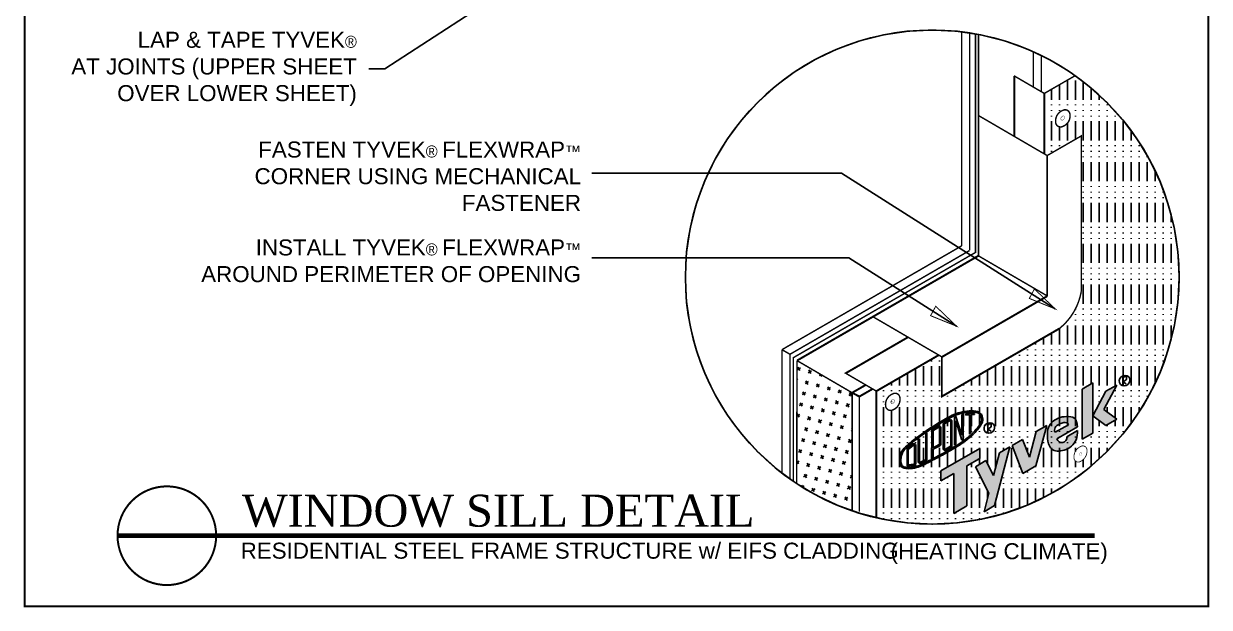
# Model space of a CAD drawing. Extents: x -11.2 to 62.9, y 49.9 to 124.
# Drawn here: x -11.2 to 62.9, y 49.9 to 86.3 of the extents above; entities that cross this region are included whole.
import ezdxf

# ---------------------------------------------------------------- set-up
doc = ezdxf.new("R2010")
doc.units = 0
doc.header["$MEASUREMENT"] = 0
doc.linetypes.add('CENTER', pattern=[2, 1.25, -0.25, 0.25, -0.25])
doc.linetypes.add('DASHED', pattern=[0.75, 0.5, -0.25])
doc.layers.get('0').update_dxf_attribs({"linetype": 'CONTINUOUS'})
for name, color, linetype in [('CLADDING', 7, 'CONTINUOUS'), ('DUPONTLOGO', 7, 'CONTINUOUS'), ('FASTENING', 1, 'CONTINUOUS'), ('INSULATION', 40, 'CONTINUOUS'), ('STRUCTURE', 7, 'CONTINUOUS'), ('TEXT', 7, 'CONTINUOUS'), ('TITLE', 7, 'CONTINUOUS'), ('TYVEK', 5, 'DASHED'), ('VAPOURBARRIER', 114, 'CENTER')]:
    doc.layers.add(name, color=color, linetype=linetype)
doc.styles.add('DETAILS', font='sanss___.ttf', dxfattribs={"height": 1})
doc.styles.add('TITLE', font='TIMES.TTF', dxfattribs={"height": 2})
doc.dimstyles.new('TYVEKDETAILS', dxfattribs={"dimtxt": 1.5, "dimasz": 1, "dimexe": 0.75, "dimexo": 0.75, "dimgap": 0.75, "dimtad": 0, "dimtih": 1, "dimtoh": 1, "dimdec": 4, "dimzin": 0, "dimtxsty": 'DETAILS', "dimcen": 0.0625, "dimazin": 3, "dimtfac": 1, "dimtdec": 4, "dimtofl": 0, "dimtmove": 0, "dimatfit": 3, "dimtolj": 1, "dimtzin": 0})

# ---------------------------------------------------------------- blocks, each defined once
blk = doc.blocks.new('A$C1409495A')
at = {"layer": 'DUPONTLOGO', "color": 242}
for p, q in [((0.2343235615273898, 0.523827359091797), (0.2343235615273898, 1.616091367395711e-07)), ((0.2343235615273898, 0.2619137603504669), (0.4408312526641112, 0.1288168849679323))]:
    blk.add_line(p, q, dxfattribs=at)
blk.add_ellipse((0.333973993873542, 0.3360725358395484), major_axis=(0.2603864479023359, 0.231586749987972), ratio=0.9031737347499492, dxfattribs=at)
blk.add_spline([(0.2343235615273898, 0.523827359091797), (0.4345512185534517, 0.5967801724010542), (0.456416738787766, 0.4563911861724819), (0.2343235615273898, 0.2619137603504669)], degree=3, dxfattribs=at)
blk = doc.blocks.new('A$C33D17A9B')
at = {"layer": 'DUPONTLOGO'}
h = blk.add_hatch(color=182, dxfattribs=at)
h.paths.add_polyline_path([(13.57351271959578, 8.022703300216051), (12.89693037288976, 7.632078300216136), (12.08503155684161, 6.093750259339586), (12.89693037288976, 5.492922218462155), (13.57351271959624, 5.883547218462112), (12.76161390354855, 6.484375259339444)])
h.paths.add_polyline_path([(12.08503155684184, 7.163328300217003), (12.0850315568423, 8.156615363946926), (11.40844921013513, 7.765990363946869), (11.40844921013468, 4.633547218461928), (12.08503155684139, 5.024172218462297)])
h = blk.add_hatch(color=242, dxfattribs=at)
edge = h.paths.add_edge_path()
edge.add_spline(control_points=[(2.550557519598442, 5.727209538139519), (2.217450363163607, 5.523732315635371), (1.556875929229136, 5.12022296893474), (0.7179138880946994, 4.474551803832497), (0.0008496511247813032, 3.85694494225811), (0.0002095982858918433, 3.365152867051961), (-1.27585281006759e-06, 3.203125259342244)], knot_values=[0, 0, 0, 0, 0.2326628988775917, 0.4613865531098924, 0.6535218754829092, 0.7479263056417517, 0.7479263056417517, 0.7479263056417517, 0.7479263056417517], degree=3, periodic=0)
edge.add_spline(control_points=[(-1.27585281006759e-06, 3.203125259342244), (0.0006374181347155172, 3.199069011627625), (0.001276112122241102, 3.195012763913006), (0.001917862074151344, 3.190959117971627)], knot_values=[0, 0, 0, 0, 0.002347442690703379, 0.002347442690703379, 0.002347442690703379, 0.002347442690703379], degree=3, periodic=0)
edge.add_line((0.001917862074151344, 3.190959117971463), (0.07910373282186356, 3.203182364064695))
edge.add_spline(control_points=[(0.07910373282180672, 3.203182364064684), (0.07877942110081904, 3.205184163588154), (0.07845588190446051, 3.207196837597646), (0.07813291401998868, 3.209220397360482)], knot_values=[0.001174582396085617, 0.001174582396085617, 0.001174582396085617, 0.001174582396085617, 0.002358172592852494, 0.002358172592852494, 0.002358172592852494, 0.002358172592852494], degree=3, periodic=0)
edge.add_spline(control_points=[(0.07813291403635958, 3.209220397261106), (0.07846344093854896, 3.403935014281529), (0.08272074348178649, 3.582262288332544), (0.2169143051055471, 3.888026670190001), (0.3400401202586636, 4.028441367919754), (0.6953618468241984, 4.354906829801692), (0.9287752786958663, 4.534613768092129), (1.370554377570215, 4.871617211736179), (1.592835590188542, 5.029094457346417), (2.07468974171934, 5.34496383494843), (2.332636369840429, 5.502545776335069), (2.590516886808018, 5.660077097418252)], knot_values=[0.001204580648238207, 0.001204580648238207, 0.001204580648238207, 0.001204580648238207, 0.1148556554967574, 0.1148556554967574, 0.2297113109935148, 0.2297113109935148, 0.3984913275604529, 0.3984913275604529, 0.5672713441273911, 0.5672713441273911, 0.7479263056417517, 0.7479263056417517, 0.7479263056417517, 0.7479263056417517], degree=3, periodic=0)
edge.add_spline(control_points=[(2.590516886808018, 5.660077097418252), (2.931546296129227, 5.863068665280025), (3.270380857750752, 6.062601498395736), (3.850943925845513, 6.26053157705293), (4.064741809414954, 6.304108458123793), (4.514608992153399, 6.339174530030647), (4.773691907106468, 6.353840445168089), (4.977978959753955, 6.228575369575921), (5.023271054141787, 6.183455294776749), (5.071781501590522, 6.132427232717205)], knot_values=[0, 0, 0, 0, 0.2378461726929006, 0.2378461726929006, 0.3759363467751121, 0.3759363467751121, 0.5140265208573236, 0.5140265208573236, 0.5560477353908875, 0.5560477353908875, 0.5560477353908875, 0.5560477353908875], degree=3, periodic=0)
edge.add_line((5.071781501590749, 6.132427232717085), (5.142024559117488, 6.171875259342311))
edge.add_spline(control_points=[(5.142024559117544, 6.171875259342244), (5.090494763639754, 6.226424864501965), (4.921272553695189, 6.405564033425264), (4.452339071461893, 6.420231413506599), (3.924561238334491, 6.370177134089573), (3.2585747820508, 6.148643966520865), (2.82481952655985, 5.890459021252582), (2.550557519598442, 5.727209538139505)], knot_values=[0, 0, 0, 0, 0.04405701235799464, 0.1446818277776674, 0.2573902707972445, 0.3686265973318987, 0.5599067828171413, 0.5599067828171413, 0.5599067828171413, 0.5599067828171413], degree=3, periodic=0)
h = blk.add_hatch(color=242, dxfattribs=at)
edge = h.paths.add_edge_path()
edge.add_spline(control_points=[(5.142024559117544, 6.171875259342244), (5.17434255524222, 6.053113632438382), (5.250365729109262, 5.773744955741108), (5.013452978339956, 5.38379776144933), (4.659823350127681, 4.995333457065044), (4.146184852271517, 4.518170177178149), (3.404218997892713, 4.057719672166954), (2.847192282432616, 3.747540751928312), (2.571011641632367, 3.593750259342229)], knot_values=[0, 0, 0, 0, 0.07140672790437241, 0.16797347427779, 0.251697098529822, 0.3916885399395568, 0.5846187000068773, 0.7743438912938334, 0.7743438912938334, 0.7743438912938334, 0.7743438912938334], degree=3, periodic=0)
edge.add_line((2.571011641632367, 3.593750259342386), (2.534097781518824, 3.662615692735194))
edge.add_spline(control_points=[(2.534097641506378, 3.662615614831452), (3.069629831800285, 3.960799717453625), (3.61570424243564, 4.246073723532504), (4.31370707005749, 4.778190021348081), (4.517691362622372, 4.967661411074914), (4.822009311531019, 5.288358399519907), (4.937518690549496, 5.420536211359774), (5.095558316435245, 5.686234621322967), (5.131550381687703, 5.800399756850268), (5.108605291754429, 5.992771906551226), (5.091080703642547, 6.061104269306355), (5.071781501590522, 6.132427232717021)], knot_values=[0.0002505584379334802, 0.0002505584379334802, 0.0002505584379334802, 0.0002505584379334802, 0.3681301305683303, 0.3681301305683303, 0.5353339496185356, 0.5353339496185356, 0.6400473331687101, 0.6400473331687101, 0.7273425474151587, 0.7273425474151587, 0.7705355621334626, 0.7705355621334626, 0.7705355621334626, 0.7705355621334626], degree=3, periodic=0)
edge.add_line((5.071781501590522, 6.132427232717077), (5.142024559117317, 6.171875259342279))
for color, points in [(242, [(3.430386641632367, 4.259289451344674), (3.508511641631742, 4.310946571558553), (3.508511641632936, 5.781151982604264), (3.899136641632367, 4.569232172630723), (3.977261641632253, 4.620889292845035), (3.97726164163231, 6.199298177243485), (3.899136641632936, 6.174189286866063), (3.899136641632765, 4.892312618530305), (3.508511641632595, 6.048644834978294), (3.43038664163231, 6.023535944600656)]), (242, [(4.449365098540454, 6.161400976461216), (4.680386641632026, 6.171326550674944), (4.680386641632197, 6.249523622592854), (4.133511641632253, 6.226027768805846), (4.133511641632253, 6.147830696887951), (4.371240098540454, 6.15804442592021), (4.371240098540454, 4.963433497123194), (4.449365098540454, 5.036595913873601)]), (182, [(8.118986884626338, 3.523851972539742), (7.692103945943472, 4.627070361537417), (7.036455129895671, 4.24853134109863), (7.713037476602324, 2.500000259342226), (8.524936292650182, 2.968750259342265), (9.201518639356664, 5.49853134109858), (8.545869823308749, 5.119992320659502)]), (242, [(1.711636641632595, 5.011889611140411), (1.633511641632595, 4.958413872220962), (1.633511641632026, 3.387494869990597, -0.2934388249167285), (1.610700844058726, 3.351973593627246), (1.298200844058726, 3.208998522674946, -0.5462656304046162), (1.242886641632026, 3.244519799038326), (1.242886641632253, 4.671776073172939), (1.164761641632651, 4.616287367880751), (1.164761641632026, 3.244519799038166, 0.5462656304051842), (1.330704248912355, 3.137955969948084), (1.643204248912639, 3.280931040900569, 0.2934388249164255), (1.71163664163231, 3.387494869990604)]), (182, [(3.382910457680168, 2.500000259342585), (3.382910457680168, 2.59342176178734e-07), (4.194809273728026, 0.4687502593421939), (4.194809273728367, 2.968750259342229), (5.006708089776112, 3.437500259342212), (5.006708089776168, 4.062500259342226), (2.57101164163231, 2.656250259342194), (2.57101164163231, 2.031250259342215)]), (182, [(6.901138660554409, 4.170406341098545), (6.245489844506551, 3.791867320659211), (5.87063356483327, 2.365479265053374), (5.391723967140933, 3.298945361537559), (4.73607515109336, 2.920406341098538), (5.582762987580509, 1.270085709658556), (5.27734102845875, 0.1079063410987509), (5.932989844506608, 0.4864453615376974)])]:
    blk.add_hatch(color=color, dxfattribs=at).paths.add_polyline_path(points)
h = blk.add_hatch(color=182, dxfattribs=at)
edge = h.paths.add_edge_path()
edge.add_spline(control_points=[(11.13089690138941, 5.412153900097508), (11.09625523915139, 5.630395916855417), (11.03186268995967, 6.036068130366008), (10.4083547512821, 6.073652472902126), (9.853057443344142, 5.985058194118004), (9.34347658174795, 5.588435641363983), (9.194517582265235, 4.953028237459716), (9.262568264444326, 4.5693075748887), (9.300507450401483, 4.355378057847858)], knot_values=[0, 0, 0, 0, 0.5827593182052485, 1.083243575514109, 1.602995822488099, 2.320452805997204, 2.834594860345293, 3.482391664081016, 3.482391664081016, 3.482391664081016, 3.482391664081016], degree=3, periodic=0)
edge.add_spline(control_points=[(9.300507450401255, 4.355378057847858), (9.354500129457051, 4.231851002955253), (9.519665270470512, 3.853978228403296), (10.41072079009695, 3.876356273572462), (11.07528362341014, 4.442401016649729), (11.11586964519773, 4.979072543386209), (11.13089690138895, 5.177778900097309)], knot_values=[0, 0, 0, 0, 0.3828216730715811, 1.171062387004566, 2.162538929496697, 2.745476785218138, 2.745476785218138, 2.745476785218138, 2.745476785218138], degree=3, periodic=0)
edge.add_line((11.13089690138906, 5.17777890009738), (10.45431455468264, 4.78715390009755))
edge.add_arc((10.14185574442286, 4.744894842634469), 0.3153035617410853, -165.3268673162189, 7.7023353980475235, ccw=False)
edge.add_line((9.83683529144082, 4.66502708124581), (9.913048677316851, 4.709028900097302))
edge.add_line((9.913048677316851, 4.709028900097302), (11.13089690138946, 5.412153900097614))
edge = h.paths.add_edge_path(flags=16)
edge.add_spline(control_points=[(9.724314090505914, 5.068812935595901), (9.688176540690165, 5.103272809696591), (9.688176540690165, 5.154013219263106), (9.691327253668987, 5.312368804453939), (9.748425140479412, 5.417425399626609), (9.899307926044457, 5.555227271745935), (10.11002369843573, 5.656627771977128), (10.36756927266151, 5.693027030210033), (10.5467412435296, 5.669958596068227), (10.55226950713677, 5.539626381842936)], knot_values=[0.1693351350576057, 0.1693351350576057, 0.1693351350576057, 0.1693351350576057, 0.2360340609454792, 0.2360340609454792, 0.3507194281854419, 0.3507194281854419, 0.4654047954254047, 0.4654047954254047, 0.5437012250705168, 0.5437012250705168, 0.5437012250705168, 0.5437012250705168], degree=3, periodic=0)
edge.add_line((10.55226950713683, 5.539626381842943), (9.724314090505686, 5.068812935596274))
h = blk.add_hatch(color=242, dxfattribs=at)
h.paths.add_polyline_path([(2.024136641631969, 3.477722311318693), (2.102261641651637, 3.519831231576703), (2.102261641876964, 4.009127362198193), (2.509425304947683, 4.228586206561598, 0.2758007751186116), (2.571011641106224, 4.331743468668279), (2.571011641541645, 5.345892301035938, 0.5880955590559759), (2.392004797197615, 5.445447706871754), (2.024136642240194, 5.217018442131316)])
h.paths.add_polyline_path([(2.102261642411918, 5.173568896465209), (2.433217693426911, 5.379077436348155, -0.5880955590566647), (2.492886641541645, 5.34589230106954), (2.49288664110594, 4.331743468701852, -0.2758007751187845), (2.472357862386332, 4.297357714666312), (2.102261641917607, 4.097878006102185)], flags=16)
h = blk.add_hatch(color=242, dxfattribs=at)
h.paths.add_polyline_path([(2.727261641632595, 4.059278015230369, 0.5736723652120568), (2.901917770905982, 3.95714933754542), (3.214417770905698, 4.132995603795074, 0.2709125763483533), (3.27413664163231, 4.235124281480108), (3.274136641632026, 5.753210535866028, 0.5705986825334335), (3.100428950456489, 5.855867138896276), (2.787928950456433, 5.68381235409932, 0.2733997692991723), (2.727261641632026, 5.581155751068962)])
h.paths.add_polyline_path([(2.805386641632595, 5.581155751069097, -0.2733997692992011), (2.825609077907359, 5.6153746187459), (3.138109077907075, 5.787429403542937, -0.5705986825340358), (3.19601164163231, 5.753210535866163), (3.19601164163231, 4.235124281480253, -0.2709125763483295), (3.176105351390106, 4.201081388918585), (2.863605351390106, 4.025235122668832, -0.5736723652123455), (2.80538664163231, 4.059278015230504)], flags=16)
h = blk.add_hatch(color=242, dxfattribs=at)
h.paths.add_polyline_path([(0.4616366416323672, 4.031194573658468), (0.4616366416323103, 2.954607069619765), (0.9041878275029944, 3.003481313126787, 0.3823525855099315), (1.008511641632026, 3.119960649242827), (1.008511641633163, 4.242110704819485, 0.6390099729074422), (0.8155036118899375, 4.331464817347982)])
h.paths.add_polyline_path([(0.8660506317187924, 4.271895408995764, -0.6390099729069131), (0.930386641633163, 4.242110704819616), (0.9303866416317419, 3.119960649242891, -0.3823525855097374), (0.8956120369220457, 3.081134203870938), (0.5397616416323103, 3.041834978319784), (0.5397616416319693, 3.995026181853383)], flags=16)
h = blk.add_hatch(color=242, dxfattribs=at)
edge = h.paths.add_edge_path()
edge.add_line((1.244148950375404, 2.924274681103668), (1.217889116722802, 2.99784593100269))
edge.add_spline(control_points=[(1.217889116722858, 2.997845931002718), (1.170928582508225, 2.981084277891178), (1.122472886021797, 2.965489737633007), (0.8633529528347026, 2.892464578323853), (0.5916107036200628, 2.85106294579677), (0.2871078670200404, 2.89921577314297), (0.2079873059710735, 2.932793947171845), (0.1138097824501756, 3.028811505533664), (0.0954727423123245, 3.102145388597933), (0.07910373282180672, 3.203182364064684)], knot_values=[0.002358172592852481, 0.002358172592852481, 0.002358172592852481, 0.002358172592852481, 0.03292931765771284, 0.03292931765771284, 0.1592148645761484, 0.1592148645761484, 0.2213124727474919, 0.2213124727474919, 0.2810519083259829, 0.2810519083259829, 0.2810519083259829, 0.2810519083259829], degree=3, periodic=0)
edge.add_line((0.07910373282186356, 3.203182364064702), (0.001917862074151344, 3.190959117971467))
edge.add_spline(control_points=[(0.001917862074151344, 3.190959117971627), (0.01237136803473504, 3.124929020285187), (0.07643196201541969, 2.75334063760441), (0.7396524849098114, 2.771828929689928), (1.146945713980358, 2.889574107918424), (1.244148950375461, 2.924274681103682)], knot_values=[0.002347442690703379, 0.002347442690703379, 0.002347442690703379, 0.002347442690703379, 0.04058508663443653, 0.2198056076657352, 0.2810600832013738, 0.2810600832013738, 0.2810600832013738, 0.2810600832013738], degree=3, periodic=0)
h = blk.add_hatch(color=242, dxfattribs=at)
edge = h.paths.add_edge_path()
edge.add_spline(control_points=[(2.534097641506833, 3.662615614831495), (2.227311764500882, 3.498158166092296), (1.920778944582707, 3.332471223720304), (1.497288007308214, 3.114243651366333), (1.364916630201265, 3.050324554169897), (1.217889116722858, 2.997845931002718)], knot_values=[0.2810519083259829, 0.2810519083259829, 0.2810519083259829, 0.2810519083259829, 0.4864092395876224, 0.4864092395876224, 0.5821236414411977, 0.5821236414411977, 0.5821236414411977, 0.5821236414411977], degree=3, periodic=0)
edge.add_line((1.217889116722688, 2.99784593100263), (1.244148950375461, 2.924274681103682))
edge.add_spline(control_points=[(1.244148950375461, 2.924274681103682), (1.429335956774935, 2.990384571132516), (1.845813200818895, 3.205022962067364), (2.295582946954937, 3.446112528690577), (2.571011641632367, 3.593750259342229)], knot_values=[0.2810600832013738, 0.2810600832013738, 0.2810600832013738, 0.2810600832013738, 0.3977592114784792, 0.5821236414411975, 0.5821236414411975, 0.5821236414411975, 0.5821236414411975], degree=3, periodic=0)
edge.add_line((2.57101150017445, 3.593750183888719), (2.534097641506889, 3.662615614831534))
at = {"layer": 'CLADDING'}
blk.add_line((0.07910373282157934, 3.203182364064659), (0.001917862074094501, 3.190959117971449), dxfattribs=at)
blk.add_arc((1.59444914163231, 3.387494869990594), 0.1171875, 294.5850530263788, 359.9999999999808, dxfattribs=at)
at = {"layer": 'DUPONTLOGO', "color": 182}
for p, q in [((11.40844921013553, 7.765990363946798), (12.08503155684213, 8.156615363946798)), ((12.08503155684213, 8.156615363946798), (12.08503155684127, 5.024172218462187)), ((13.96380137039648, 8.48349655049223), (13.96380137039648, 7.95966935300957)), ((13.96380137039648, 8.2215829517509), (14.1703090615332, 8.088486076368365)), ((11.40844921013553, 7.765990363946798), (11.40844921013468, 4.633547218462187)), ((12.08503155684156, 6.093750259339586), (12.8969303728897, 7.632078300216168)), ((12.76161390354815, 6.484375259339444), (13.57351271959601, 8.022703300215635)), ((12.8969303728897, 7.632078300216168), (13.57351271959629, 8.022703300216168)), ((12.08503155684184, 7.163328300217003), (12.08503155684127, 5.024172218462187)), ((12.8969303728897, 5.492922218462187), (12.08503155684156, 6.093750259339586)), ((13.57351271959629, 5.883547218462187), (12.76161390354815, 6.484375259339444)), ((9.20151863935672, 5.49853134109863), (8.524936292650125, 2.968750259342215)), ((9.20151863935672, 5.49853134109863), (8.545869823308863, 5.119992320659549)), ((9.724314090505857, 5.068812935596348), (10.55226950713677, 5.539626381842936)), ((9.836835291440877, 4.665027081245704), (11.13089690138935, 5.412153900097515)), ((12.8969303728897, 5.492922218462187), (13.57351271959629, 5.883547218462187)), ((7.036455129895671, 4.24853134109863), (7.692103945943529, 4.62707036153741)), ((7.692103945943529, 4.62707036153741), (8.118986884626338, 3.523851972539763)), ((8.545869823308863, 5.119992320659549), (8.118986884626338, 3.523851972539763)), ((9.913048677316851, 4.709028900097302), (9.836835291440877, 4.665027081245828)), ((11.13089690138878, 5.177778900097302), (10.45431455468218, 4.787153900097302)), ((12.08503155684127, 5.024172218462187), (11.40844921013468, 4.633547218462187)), ((2.57101164163231, 2.656250259342197), (5.006708089776168, 4.062500259342197)), ((5.006708089776168, 4.062500259342197), (5.006708089776168, 3.437500259342197)), ((5.87063356483327, 2.365479265053288), (6.245489844506551, 3.791867320659353)), ((5.932989844506551, 0.4864453615377649), (6.901138660554409, 4.170406341098577)), ((6.245489844506835, 3.791867320659353), (6.901138660554409, 4.170406341098577)), ((6.901138660554409, 4.170406341098577), (6.245489844506551, 3.791867320659495)), ((7.036455129895671, 4.248531341098577), (7.713037476602267, 2.500000259342215)), ((4.194809273728595, 2.968750259342357), (5.006708089776168, 3.437500259342197)), ((4.194809273728026, 0.4687502593421975), (4.19480927372831, 2.968750259342002)), ((4.73607515109336, 3.281250259342197), (5.006708089776168, 3.437500259342197)), ((4.73607515109336, 2.920406341098523), (5.391723967140649, 3.298945361537339)), ((4.73607515109336, 2.920406341098577), (5.391723967140933, 3.298945361537321)), ((5.87063356483327, 2.365479265053288), (5.391723967140933, 3.298945361537658)), ((7.713037476602267, 2.500000259342215), (8.524936292650125, 2.968750259342215)), ((2.57101164163231, 2.031250259342197), (2.57101164163231, 2.656250259342233)), ((2.57101164163231, 2.031250259342197), (3.382910457680168, 2.500000259342073)), ((3.382910457680168, 2.593421974950161e-07), (3.382910457680168, 2.50000025934218)), ((5.582762987580736, 1.27008570965813), (4.73607515109336, 2.920406341098523)), ((5.277341028458693, 0.1079063410985412), (5.582762987580452, 1.270085709658574)), ((4.194809273728026, 0.4687502593421975), (3.382910457680168, 2.593421974950161e-07)), ((5.277341028458409, 0.1079063410985768), (5.932989844506835, 0.4864453615378892))]:
    blk.add_line(p, q, dxfattribs=at)
at = {"layer": 'DUPONTLOGO', "color": 242}
for p, q in [((3.508511641632595, 6.04864483497829), (3.43038664163231, 6.023535944600656)), ((3.43038664163231, 6.023535944600656), (3.43038664163231, 4.259289451344635)), ((3.508511641632595, 6.04864483497829), (3.899136641632595, 4.892312618531079)), ((3.97726164163231, 6.199298177243474), (3.899136641632595, 6.174189286865982)), ((3.899136641632879, 6.174189286865964), (3.899136641632879, 4.892312618530866)), ((3.97726164163231, 6.199298177243474), (3.97726164163231, 4.620889292845082)), ((4.68038664163231, 6.249523622592857), (4.13351164163231, 6.226027768805849)), ((4.13351164163231, 6.226027768805849), (4.13351164163231, 6.147830696887958)), ((4.371240098540738, 6.15804442592022), (4.133511641632026, 6.14783069688794)), ((4.371240098540454, 6.159722701190709), (4.371240098540454, 4.963433497123312)), ((4.683740098540454, 6.171470628084222), (4.449365098540454, 6.161400976461216)), ((4.449365098540454, 6.161400976461216), (4.449365098540454, 5.036595913873501)), ((4.68038664163231, 6.249523622592857), (4.680386641632026, 6.171326550674948)), ((5.142024559117431, 6.171875259342269), (5.071781501590635, 6.132427232717014)), ((2.024136642239966, 5.217018442131153), (2.392004797197558, 5.445447706871725)), ((2.024136641632026, 3.477722311318679), (2.024136642240251, 5.217018442131064)), ((2.102261642411918, 5.173568896465174), (2.433217693426855, 5.379077436348108)), ((2.492886641541645, 5.345892301069469), (2.49288664110594, 4.331743468701831)), ((2.571011641541645, 5.345892301035931), (2.571011641106224, 4.331743468668257)), ((2.727261641632026, 5.581155751068923), (2.727261641632595, 4.059278015230397)), ((2.787928950456262, 5.683812354099228), (3.100428950456546, 5.855867138896308)), ((2.805386641632595, 5.581155751069065), (2.80538664163231, 4.059278015230504)), ((2.825609077907245, 5.61537461874584), (3.138109077906961, 5.787429403542884)), ((3.19601164163231, 5.75321053586611), (3.19601164163231, 4.235124281480257)), ((3.274136641632026, 5.753210535866003), (3.27413664163231, 4.235124281480079)), ((3.508511641632879, 5.781151982604268), (3.89913664163231, 4.569232172630727)), ((3.508511641632879, 5.781151982604587), (3.508511641631742, 4.310946571558866)), ((1.164761641632595, 4.616287367880712), (1.24288664163231, 4.671776073172961)), ((1.164761641632595, 4.616287367880712), (1.164761641632026, 3.244519799038144)), ((1.24288664163231, 4.671776073172961), (1.242886641632026, 3.244519799038109)), ((1.711636641632595, 5.011889611140404), (1.633511641632595, 4.95841387222098)), ((1.633511641632026, 3.387494869990576), (1.633511641632595, 4.95841387222098)), ((1.71163664163231, 3.387494869990558), (1.711636641632595, 5.011889611140404)), ((2.102261641917664, 4.097878006102192), (2.102261642411918, 5.173568896465174)), ((3.97726164163231, 4.620889292845082), (3.89913664163231, 4.569232172630727)), ((4.449365098540454, 5.036595913873573), (4.371240098540738, 4.96343349712356)), ((0.4616366416323103, 4.031194573658482), (0.8155036118898806, 4.331464817347911)), ((0.4616366416323103, 4.031194573658482), (0.4616366416323103, 2.954607069619769)), ((0.5397616416320261, 3.995026181853426), (0.8660506317187355, 4.271895408995739)), ((0.5397616416320261, 3.995026181853426), (0.5397616416323103, 3.04183497831978)), ((0.930386641633163, 4.242110704819556), (0.9303866416317419, 3.119960649242902)), ((1.008511641633163, 4.242110704819467), (1.008511641632026, 3.119960649242813)), ((2.10226164191738, 4.097878006102015), (2.472357862386616, 4.297357714666475)), ((2.102261641877305, 4.009127362198385), (2.509425304947683, 4.228586206561605)), ((2.102261641651637, 3.519831231576728), (2.102261641877021, 4.009127362197994)), ((2.863605351390106, 4.025235122668832), (3.176105351390106, 4.201081388918585)), ((2.901917770905982, 3.957149337545417), (3.214417770905698, 4.132995603795063)), ((3.508511641631742, 4.310946571558564), (3.43038664163231, 4.259289451344635)), ((0.4616366416323103, 2.954607069619769), (0.9041878275030513, 3.003481313126791)), ((0.5397616416323103, 3.04183497831978), (0.8956120369222731, 3.08113420387096)), ((1.244148950375461, 2.924274681103643), (1.217889116722688, 2.99784593100275)), ((1.298200844058783, 3.208998522674978), (1.610700844059068, 3.351973593627392)), ((1.330704248912298, 3.137955969948059), (1.643204248912582, 3.280931040900544)), ((2.024136641632026, 3.477722311318679), (2.102261641651637, 3.51983123157671)), ((2.534097641506889, 3.662615614831509), (2.571011500329234, 3.593750183599816)), ((2.57101164163231, 3.593750259342233), (2.534102514231051, 3.662606863524257))]:
    blk.add_line(p, q, dxfattribs=at)
for centre, radius, start, end in [((2.453824141541645, 5.345892301086256), 0.1171875, 359.9999999753911, 121.8383859097841), ((2.453824141541645, 5.345892301086256), 0.0390625, 359.9999999753911, 121.8383859097841), ((2.844449141632026, 5.581155751068923), 0.1171875, 118.8360950130775, 180), ((2.844449141632595, 5.581155751069065), 0.0390625, 118.8360950130775, 180), ((3.156949141632026, 5.753210535866003), 0.1171875, 0, 118.8360950130634), ((3.15694914163231, 5.75321053586611), 0.0390625, 0, 118.8360950130788), ((0.891324141633163, 4.242110704819609), 0.1171875, 359.9999999999345, 130.3159340501479), ((0.891324141633163, 4.242110704819609), 0.0390625, 359.9999999999345, 130.3159340501479), ((2.453824141106224, 4.331743468718617), 0.0390625, 298.3244090050581, 359.9999999753742), ((2.453824141106224, 4.331743468718617), 0.1171875, 298.3244090050581, 359.9999999753742), ((2.844449141632595, 4.059278015230415), 0.1171875, 180.0000000000094, 299.3668080741979), ((2.84444914163231, 4.059278015230504), 0.0390625, 180, 299.3668080742088), ((3.15694914163231, 4.235124281480257), 0.0390625, 299.3668080741879, 0), ((3.15694914163231, 4.235124281480061), 0.1171875, 299.3668080742088, 1.025410829303838e-11), ((0.8913241416320261, 3.119960649242955), 0.0390625, 276.3020641363325, 359.9999999999296), ((0.8913241416320261, 3.119960649242955), 0.1171875, 276.3020641363325, 359.9999999999296), ((1.281949141632026, 3.244519799038109), 0.1171875, 179.9999999999791, 294.5850530263615), ((1.281949141632026, 3.244519799038109), 0.0390625, 179.9999999999791, 294.5850530263615), ((1.59444914163231, 3.387494869990594), 0.0390625, 294.5850530263788, 359.9999999999808)]:
    blk.add_arc(centre, radius, start, end, dxfattribs=at)
at = {"layer": 'DUPONTLOGO', "color": 182}
blk.add_arc((10.1418557444228, 4.74489484263486), 0.3153035617410854, 194.6731326838769, 7.702335397941973, dxfattribs=at)
blk.add_ellipse((14.06345180274263, 8.295741727239982), major_axis=(0.2603864479023359, 0.231586749987972), ratio=0.9031737347499492, dxfattribs=at)
for points in [[(13.96380137039648, 8.48349655049223), (14.16402902742254, 8.556449363801487), (14.18589454765686, 8.416060377572915), (13.96380137039648, 8.2215829517509)], [(11.13089690138941, 5.412153900097508), (10.92366388753817, 5.956821597804264), (10.43288915341691, 6.054926909394453), (9.922479762758485, 5.956821597804264), (9.372801059021185, 5.495738258435267), (9.236466330611165, 5.000001540127414), (9.300507450401483, 4.355378057847858)], [(9.300507450401255, 4.355378057847858), (9.496400075936435, 4.026473037159121), (10.28132794080875, 3.954281139770501), (11.0306689457002, 4.603522075556612), (11.13089690138895, 5.177778900097309)]]:
    blk.add_spline(points, degree=3, dxfattribs=at)
at = {"layer": 'DUPONTLOGO', "color": 242}
for points, knots in [([(2.534097641506378, 3.662615614831452), (3.069629831800285, 3.960799717453625), (3.61570424243564, 4.246073723532504), (4.31370707005749, 4.778190021348081), (4.517691362622372, 4.967661411074914), (4.822009311531019, 5.288358399519907), (4.937518690549496, 5.420536211359774), (5.095558316435245, 5.686234621322967), (5.131550381687703, 5.800399756850268), (5.108605291754429, 5.992771906551226), (5.091080703642547, 6.061104269306355), (5.071781501590522, 6.132427232717021)], [0.0002505584379334802, 0.0002505584379334802, 0.0002505584379334802, 0.0002505584379334802, 0.3681301305683303, 0.3681301305683303, 0.5353339496185356, 0.5353339496185356, 0.6400473331687101, 0.6400473331687101, 0.7273425474151587, 0.7273425474151587, 0.7705355621334626, 0.7705355621334626, 0.7705355621334626, 0.7705355621334626]), ([(2.590516886808018, 5.660077097418252), (2.931546296129227, 5.863068665280025), (3.270380857750752, 6.062601498395736), (3.850943925845513, 6.26053157705293), (4.064741809414954, 6.304108458123793), (4.514608992153399, 6.339174530030647), (4.773691907106468, 6.353840445168089), (4.977978959753955, 6.228575369575921), (5.023271054141787, 6.183455294776749), (5.071781501590522, 6.132427232717205)], [0, 0, 0, 0, 0.2378461726929006, 0.2378461726929006, 0.3759363467751121, 0.3759363467751121, 0.5140265208573236, 0.5140265208573236, 0.5560477353908875, 0.5560477353908875, 0.5560477353908875, 0.5560477353908875]), ([(0.07813291403635958, 3.209220397261106), (0.07846344093854896, 3.403935014281529), (0.08272074348178649, 3.582262288332544), (0.2169143051055471, 3.888026670190001), (0.3400401202586636, 4.028441367919754), (0.6953618468241984, 4.354906829801692), (0.9287752786958663, 4.534613768092129), (1.370554377570215, 4.871617211736179), (1.592835590188542, 5.029094457346417), (2.07468974171934, 5.34496383494843), (2.332636369840429, 5.502545776335069), (2.590516886808018, 5.660077097418252)], [0.001204580648238207, 0.001204580648238207, 0.001204580648238207, 0.001204580648238207, 0.1148556554967574, 0.1148556554967574, 0.2297113109935148, 0.2297113109935148, 0.3984913275604529, 0.3984913275604529, 0.5672713441273911, 0.5672713441273911, 0.7479263056417517, 0.7479263056417517, 0.7479263056417517, 0.7479263056417517]), ([(0.07813291401998868, 3.209220397360482), (0.09475706383250326, 3.10506155595931), (0.112894891624137, 3.029744271442098), (0.2079873059710735, 2.932793947171845), (0.2871078670200404, 2.89921577314297), (0.5916107036200628, 2.85106294579677), (0.8633529528347026, 2.892464578323853), (1.280588609997267, 3.010049898600073), (1.454286285615126, 3.092084590791117), (1.920778944582707, 3.332471223720304), (2.227311764500882, 3.498158166092296), (2.534097641506833, 3.662615614831495)], [0.001174582396085617, 0.001174582396085617, 0.001174582396085617, 0.001174582396085617, 0.06209760817134347, 0.06209760817134347, 0.1241952163426869, 0.1241952163426869, 0.2504807632611225, 0.2504807632611225, 0.3767663101795581, 0.3767663101795581, 0.5821236414411975, 0.5821236414411975, 0.5821236414411975, 0.5821236414411975])]:
    blk.add_open_spline(points, degree=3, knots=knots, dxfattribs=at)
for points in [[(2.550557519598442, 5.727209538139505), (3.393915677545465, 6.178263583023181), (3.923424928650547, 6.348433972683779), (4.483646755352311, 6.409518611377734), (4.978684578327375, 6.319677692080404), (5.142024559117544, 6.171875259342244)], [(2.571011641632367, 3.593750259342229), (3.396161821135593, 4.061744261961394), (4.200449304555605, 4.594353697292718), (4.717918003634622, 5.065698833231181), (4.99294071416216, 5.381299277054495), (5.196667465620521, 5.819047861711169), (5.142024559117544, 6.171875259342244)], [(-1.27585281006759e-06, 3.203125259342244), (0.04384599505556253, 3.673106458619714), (0.6575321511149923, 4.412220018531571), (1.568595494370584, 5.103469853765091), (2.550557519598442, 5.727209538139519)], [(-1.27585281006759e-06, 3.203125259342244), (0.04891891798934012, 3.006184796098751), (0.9287501694439015, 2.836194067139331), (1.757210436242076, 3.160756409510213), (2.571011641632367, 3.593750259342229)]]:
    blk.add_spline(points, degree=3, dxfattribs=at)
at = {"layer": 'DUPONTLOGO', "color": 182}
blk.add_open_spline([(10.55226950713677, 5.539626381842936), (10.5467412435296, 5.669958596068227), (10.36756927266151, 5.693027030210033), (10.11002369843573, 5.656627771977128), (9.899307926044457, 5.555227271745935), (9.748425140479412, 5.417425399626609), (9.691327253668987, 5.312368804453939), (9.688176540690165, 5.154013219263106), (9.688176540690165, 5.103272809696591), (9.724314090505914, 5.068812935595901)], degree=3, knots=[0.1693351350576057, 0.1693351350576057, 0.1693351350576057, 0.1693351350576057, 0.2476315647027177, 0.2476315647027177, 0.3623169319426805, 0.3623169319426805, 0.4770022991826433, 0.4770022991826433, 0.5437012250705168, 0.5437012250705168, 0.5437012250705168, 0.5437012250705168], dxfattribs=at)
blk.add_blockref('A$C1409495A', (5.274201843909054, 5.003836366415424), dxfattribs=at)
blk = doc.blocks.new('A$C75422246')
at = {"layer": 'STRUCTURE'}
for points, const_width in [([(1.674398539479625, 1.577320099107055, 0.5655532621440619), (0.8987215331621883, 1.993011479701181, 0.3241944426603776), (0.04997871842306267, 0.5605629665240031, 0.5650898043133372), (0.848136404993511, 0.1111688816761216, 0.3155850526292971), (1.674398539479625, 1.577320099107055, 0.577350269189626)], 0.1), ([(1.031631028562803, 1.151078264046731, 0.5655532621440619), (0.8764956272993167, 1.234216540165562, 0.3241944426603776), (0.7067470643514895, 0.9477268375301264, 0.5650898043133372), (0.8663786016655806, 0.8578480205605388, 0.3155850526292971), (1.031631028562803, 1.151078264046731, 0.577350269189626)], 0.02)]:
    blk.add_lwpolyline(points, format="xyb", dxfattribs=dict(at, const_width=const_width))
blk = doc.blocks.new('A$C374643C7')
at = {"layer": 'INSULATION', "xscale": 0.5, "yscale": 0.5, "zscale": 0.5}
blk.add_blockref('A$C75422246', (-9.447751381230773e-08, -7.725697237503937e-07), dxfattribs=at)
blk = doc.blocks.new('A$C21BF5C08')
at = {"layer": 'FASTENING'}
blk.add_blockref('A$C374643C7', (-3.002560333698057e-08, 4.202122454444179e-07), dxfattribs=at)

msp = doc.modelspace()

# ---------------------------------------------------------------- hatches: boundary and pattern name
at = {"layer": 'INSULATION'}
h = msp.add_hatch(dxfattribs=at)
h.set_pattern_fill('ACAD_ISO14W100', color=9, scale=0.1, angle=90, style=0)
h.set_pattern_definition([(90, (0, 0), (-0.5, 3.061515884555943e-17), [1.2, -0.3, 0.05, -0.3, 0.05, -0.65]), (90, (0, 0), (-0.5, 3.061515884555943e-17), [-2.2, 0.05, -0.3])])
h.paths.add_polyline_path([(54.86868088837723, 69.59956031078866, -0.1795965387353438), (53.52204007805808, 67.31365746326108), (46.1543964903565, 63.05994645460831), (46.1543964903565, 65.5231102467643), (45.95322433698432, 65.64026873393836), (42.06114492515046, 63.39317563780866), (42.0611449251504, 55.48383280979005, 0.4827482845105579), (60.98764874886734, 70.51833428262086, 0.2429137962231235), (54.49093071314861, 83.1017395058625), (52.55904634630544, 81.99120741556786), (52.55904634630541, 78.21499825895395), (52.73903047882641, 78.11017923540606), (54.86868088837723, 79.33439594397643)])
h.paths.add_polyline_path([(53.72857487584231, 79.93655453223928, -0.5560120530373753), (53.26879490759116, 80.19020927722974, -0.3458248453514891), (53.72857487584245, 80.93655453223936, -0.5462522010926785), (54.16158757773461, 80.68655453223933, -0.3537160203436879)], flags=16)
h.paths.add_polyline_path([(53.71116347553608, 80.3288477127773, -0.5560120530371627), (53.59621848347327, 80.39226139902485, -0.3458248453514345), (53.71116347553602, 80.57884771277728, -0.5462522010935267), (53.81941665100913, 80.51634771277722, -0.3537160203435041)], flags=0)
edge = h.paths.add_edge_path(flags=16)
edge.add_ellipse((57.57744488273117, 64.04689455809599), major_axis=(0.2603864479022616, 0.2315867499880647), ratio=0.9031737347499299, start_angle=0, end_angle=360)
edge.add_spline(control_points=[(57.47779445038502, 63.9727357826069), (57.57754175527538, 64.01712123188567), (57.72529699565425, 64.08286920106355), (57.69327872691835, 64.38078287416973), (57.55859929677689, 64.2894482494147), (57.47779445038502, 64.23464938134823)], knot_values=[0, 0, 0, 0, 0.2952064507085952, 0.4372880062652665, 0.6503918016511808, 0.6503918016511808, 0.6503918016511808, 0.6503918016511808], degree=3, periodic=0)
h.paths.add_polyline_path([(55.59902463683066, 63.90776819480275), (55.59902463683009, 61.84490309019561), (56.41092345287824, 63.38323113107218), (57.08750579958484, 63.77385613107219), (56.27560698353669, 62.23552809019545), (57.0875057995848, 61.63470004931818), (56.41092345287822, 61.2440750493182), (55.59902463683009, 61.8449030901956), (55.59902463682981, 60.77532504931819), (54.92244229012321, 60.3847000493182), (54.92244229012406, 63.5171431948028)], flags=16)
h.paths.add_polyline_path([(55.2277884656315, 59.72902914982539, -0.3155850526292724), (54.81465739838846, 58.99595354110997, -0.5650898043133398), (54.41557855510322, 59.22065058353387, -0.3241944426603782), (54.83994996247276, 59.93687484012248, -0.5655532621441423)], flags=16)
h.paths.add_polyline_path([(54.90640471017308, 59.51590823229532, -0.3155850526294248), (54.82377849672447, 59.36929311055216, -0.5650898043141614), (54.74396272806742, 59.41423251903709, -0.3241944426601451), (54.82883700954135, 59.55747737035468, -0.5655532621436491)], flags=0)
edge = h.paths.add_edge_path(flags=0)
edge.add_ellipse((57.57744488273117, 64.04689455809599), major_axis=(0.2603864479022616, 0.2315867499880647), ratio=0.9031737347499299, start_angle=0, end_angle=360)
edge.add_spline(control_points=[(57.47779445038502, 63.9727357826069), (57.57754175527538, 64.01712123188567), (57.72529699565425, 64.08286920106355), (57.69327872691835, 64.38078287416973), (57.55859929677689, 64.2894482494147), (57.47779445038502, 64.23464938134823)], knot_values=[0, 0, 0, 0, 0.2952064507085952, 0.4372880062652665, 0.6503918016511808, 0.6503918016511808, 0.6503918016511808, 0.6503918016511808], degree=3, periodic=0)
h.paths.add_polyline_path([(52.71551171934522, 61.24968417195439), (52.03892937263865, 58.71990309019822), (51.2270305565908, 58.25115309019822), (50.55044820988419, 59.99968417195463), (51.20609702593206, 60.37822319239341), (51.63297996461487, 59.2750048033958), (52.05986290329741, 60.87114515151556)], flags=16)
h.paths.add_polyline_path([(48.19437972162084, 62.00067645344886), (48.19437972162056, 61.92247938153093), (47.96335817852899, 61.91255380731723), (47.96335817852899, 60.78774874472958), (47.88523317852899, 60.7145863279793), (47.88523317852899, 61.90919725677621), (47.64750472162085, 61.89898352774397), (47.64750472162084, 61.97718059966186)], flags=16)
h.paths.add_polyline_path([(47.49125472162085, 61.95045100809947), (47.49125472162084, 60.37204212370109), (47.41312972162085, 60.32038500348674), (47.02250472162142, 61.5323048134603), (47.02250472162029, 60.06209940241458), (46.94437972162085, 60.01044228220065), (46.94437972162084, 61.77468877545665), (47.02250472162113, 61.7997976658343), (47.41312972162142, 60.64346544938626), (47.41312972162142, 61.92534211772209)], flags=16)
h.paths.add_polyline_path([(50.41513174054295, 59.92155917195456), (49.44698292449507, 56.23759819239373), (48.79133410844729, 55.85905917195478), (49.096756067569, 57.02123854051466), (48.2500682310819, 58.67155917195454), (48.90571704712954, 59.05009819239356), (49.3846266448218, 58.1166320959093), (49.75948292449504, 59.54302015151518)], flags=16)
h.paths.add_polyline_path([(46.78812972162056, 61.50436336672203), (46.78812972162086, 59.91775272406525), (46.41591085089452, 59.70830216840142, -0.5736723652120937), (46.24125472162113, 59.81043084608639), (46.24125472162053, 61.40156326251052), (46.61442203044502, 61.60701996975228, -0.5705986825333995)], flags=16)
h.paths.add_polyline_path([(46.71000472162085, 59.96343564957932), (46.31937972162083, 59.74362781676712), (46.31937972162113, 61.35539347545366), (46.71000472162086, 61.57046195645)], flags=0)
h.paths.add_polyline_path([(43.53031327760986, 62.97584388051271, -0.3537160203436447), (43.09730057571764, 62.22584388051271, -0.5560120530374648), (42.63752060746641, 62.47949862550312, -0.3458248453514527), (43.09730057571762, 63.22584388051271, -0.5462522010928116)], flags=16)
h.paths.add_polyline_path([(48.52070116976471, 59.81365309019821), (48.52070116976471, 59.1886530901982), (47.70880235371685, 58.7199030901982), (47.70880235371657, 56.21990309019821), (46.89690353766871, 55.7511530901982), (46.89690353766871, 58.25115309019808), (46.08500472162085, 57.7824030901982), (46.08500472162085, 58.40740309019819)], flags=16)
h.paths.add_polyline_path([(43.18814235088438, 62.8056370610507, -0.3537160203436518), (43.07988917541134, 62.6181370610507, -0.5560120530371903), (42.96494418334853, 62.68155074729825, -0.3458248453515923), (43.07988917541137, 62.86813706105071, -0.5462522010926576)], flags=0)
h.paths.add_polyline_path([(46.08500472153018, 61.09704513189195), (46.08500472106473, 60.01293371410711), (45.61625472186556, 59.76028019305424), (45.61625472164018, 59.27098406243272), (45.53812972162056, 59.22887514217469), (45.53812972222879, 60.96817127298734), (45.90599787718614, 61.19660053772776, -0.5880955590560449)], flags=16)
h.paths.add_polyline_path([(46.00687972108447, 60.0595754377522), (45.6162547219062, 59.84903083695817), (45.61625472240046, 60.92472172732118), (46.00687972156035, 61.16728194935952)], flags=0)
h = msp.add_hatch(dxfattribs=at)
h.set_pattern_fill('CROSS', color=256, scale=2, angle=30, style=0)
h.set_pattern_definition([(30, (0, 0), (0.1830127018922194, 0.6830127018922193), [0.25, -0.75]), (120, (0.1707531754730548, -0.04575317547305485), (-0.6830127018922193, 0.1830127018922194), [0.25, -0.75])])
h.paths.add_polyline_path([(40.54662021997024, 63.29186685823817), (37.09754011588068, 65.30053953168543), (37.08187452676394, 57.61602605693943, 0.06274169609181975), (40.546620220554, 55.91814523331281)])

# ---------------------------------------------------------------- linework, layer by layer
at = {"const_width": 0.125}
msp.add_lwpolyline([(-11.18713528655103, 49.95237721616638), (62.81286471344897, 49.95237721616638), (62.81286471344897, 123.9523772161664), (-11.18713528655103, 123.9523772161664)], close=True, dxfattribs=at)
msp.add_lwpolyline([(-2.300228703062873, 57.44402761379445, -1), (-2.300228703062873, 51.27794563284317, -1), (-2.300228703062873, 57.44402761379445, -0.7496004211099251)], format="xyb", dxfattribs=at)
at = {"layer": 'FASTENING', "color": 7}
for points, const_width in [([(53.72857487584237, 80.93655453223931, -0.546252201092799), (54.16158757773461, 80.68655453223931, -0.3537160203436517), (53.72857487584237, 79.93655453223931, -0.5560120530374328), (53.26879490759116, 80.19020927722971, -0.3458248453514607), (53.72857487584237, 80.93655453223931, -1.000000000000007)], 0.09), ([(53.71116347553608, 80.5788477127773, -0.546252201092799), (53.81941665100912, 80.5163477127773, -0.3537160203436517), (53.71116347553608, 80.3288477127773, -0.5560120530374328), (53.59621848347327, 80.3922613990249, -0.3458248453514607), (53.71116347553608, 80.5788477127773, -1.000000000000007)], 0.0225), ([(43.09730057571763, 63.22584388051271, -0.546252201092799), (43.53031327760986, 62.97584388051271, -0.3537160203436517), (43.09730057571763, 62.22584388051271, -0.5560120530374328), (42.63752060746641, 62.4794986255031, -0.3458248453514607), (43.09730057571763, 63.22584388051271, -1.000000000000007)], 0.09), ([(43.07988917541134, 62.8681370610507, -0.546252201092799), (43.18814235088438, 62.8056370610507, -0.3537160203436517), (43.07988917541134, 62.6181370610507, -0.5560120530374328), (42.96494418334852, 62.6815507472983, -0.3458248453514607), (43.07988917541134, 62.8681370610507, -1.000000000000007)], 0.0225)]:
    msp.add_lwpolyline(points, format="xyb", dxfattribs=dict(at, const_width=const_width))
at = {"layer": 'STRUCTURE'}
for p, q in [((24.26494521041472, 77.00551318435025), (39.87623828667694, 77.00551318435025)), ((39.87623828667694, 77.00551318435025), (53.24633747524661, 68.52564170630697)), ((24.26494521041472, 71.72064705196593), (40.33762030999659, 71.72064705196593)), ((40.33762030999659, 71.72064705196593), (47.07415310451194, 67.44805853190837))]:
    msp.add_line(p, q, dxfattribs=at)
at = {"layer": 'STRUCTURE', "const_width": 0.09}
for points in [[(45.55297610759492, 85.9530069238933, 1), (45.55297610759492, 55.08366164134844, 1.733410706988446)], [(45.55297610759492, 85.9530069238933, -1), (45.55297610759492, 55.08366164134844, -1.733410706988446)]]:
    msp.add_lwpolyline(points, format="xyb", dxfattribs=at)
at = {"layer": 'STRUCTURE'}
for points, const_width in [([(47.38877698022539, 72.46722578496829), (47.38877698022539, 85.84344291842807)], 0.09), ([(47.88877698022539, 85.77523940216139), (47.88877698022539, 72.17855065037347)], 0.09), ([(48.44456934872837, 85.6797263054885), (48.44456934872837, 71.85140141044093)], 0.09), ([(51.86829685145658, 84.60186521223486), (51.86829685145656, 82.39348558616044)], 0.09), ([(52.36829685145658, 84.36681877376765), (52.36829685145656, 82.10229596272063)], 0.09), ([(47.38877698022539, 72.46722578496829), (36.15902673562535, 65.98372645831623)], 0.09), ([(36.65902673562532, 65.69505132372137), (47.88448383238273, 72.17607200031082)], 0.09), ([(37.09754011588068, 65.30053953168544), (48.44427012744318, 71.85157715828313)], 0.125), ([(36.15902673562535, 65.98372645831623), (36.65902673562535, 65.69505132372137), (36.65902673562535, 57.90378775442233)], 0.09), ([(36.15902673562535, 58.27158635755455), (36.15902673562535, 65.98372645831623)], 0.09), ([(37.09754011588068, 65.30053953168544), (37.08187452676394, 57.61602605693945)], 0.09), ([(40.546620220554, 55.91814523331283), (40.54662021997024, 63.29186685823816), (37.09754011588068, 65.30053953168544)], 0.09), ([(41.82486634081685, 63.53077938180666), (40.99654232173604, 63.05379528685061), (40.54662021997024, 63.29186685823816), (41.39562811012358, 63.7807588193287)], 0.125), ([(40.99654232173604, 63.05379528685061), (40.99654232173599, 55.86023673357405)], 0.09)]:
    msp.add_lwpolyline(points, dxfattribs=dict(at, const_width=const_width))
at = {"layer": 'STRUCTURE', "color": 140}
for points in [[(52.73903047882642, 69.34189751821404, 0.09, 0.09, 0), (52.73903047882642, 78.11017923540606, 0.09, 0.09, 0), (48.44456934872836, 80.61118427410653, 0.125, 0.125, 0)], [(46.16178790802508, 65.52737768374494, 0.09, 0.09, 0), (41.84521307049568, 68.04126128672499, 0.125, 0.125, 0), (48.44456934872837, 71.85140141044093, 0.125, 0.125, 0)], [(52.73903047882642, 69.34189751821404, 0.09, 0.09, 0), (48.43724104207698, 71.84717041062305, 0.125, 0.125, 0)], [(46.1543964903565, 65.5231102467643, 0.125, 0.125, 0), (52.75375276858919, 69.33325037048024, 0.125, 0.125, 0)], [(46.1543964903565, 65.5231102467643, 0.09, 0.09, 0), (46.1543964903565, 63.05994645460832, 0.125, 0.125, 0), (53.52204007805808, 67.31365746326108, 0.125, 0.125, 0)]]:
    msp.add_lwpolyline(points, format="xyseb", dxfattribs=at)
at = {"layer": 'STRUCTURE', "color": 140, "const_width": 0.09}
for points in [[(48.4298470589656, 80.62833027536675), (48.4298470589656, 71.86004855817473)], [(54.86868088837723, 69.59956031078858), (54.86868088837723, 79.33439594397643), (52.73903047882642, 78.11017923540606)]]:
    msp.add_lwpolyline(points, dxfattribs=at)
msp.add_lwpolyline([(54.86868088837723, 69.59956031078866, -0.1795965387353438), (53.52204007805808, 67.31365746326108, -2.441540602347492)], format="xyb", dxfattribs=at)
at = {"layer": 'STRUCTURE'}
msp.add_circle((45.55297610759492, 70.51833428262086), 15.43467264127243, dxfattribs=at)
at = {"layer": 'TEXT', "const_width": 0.06}
for points in [[(51.62211338853774, 69.18406189370066), (53.24633747524661, 68.52564170630697), (51.94489173415778, 69.77304610491045), (51.62211338853774, 69.18406189370066)], [(45.44992901780307, 68.10647871930206), (47.07415310451194, 67.44805853190837), (45.77270736342311, 68.69546293051187), (45.44992901780307, 68.10647871930206)]]:
    msp.add_lwpolyline(points, dxfattribs=at)
at = {"layer": 'TITLE', "const_width": 0.3}
msp.add_lwpolyline([(-5.38326969353851, 54.36098662331881), (55.70276751843585, 54.36098662331881)], dxfattribs=at)
at = {"layer": 'TYVEK'}
for points in [[(50.66086086330095, 83.0966712475979, 0.09, 0.09, 0), (52.58085192430327, 81.97850829947569, 0.09, 0.09, 0)], [(44.033233275982, 66.75843168206057, 0.125, 0.125, 0), (40.14115386414814, 64.51133858593087, 0.09, 0.09, 0), (42.06114492515046, 63.39317563780866, 0.09, 0.09, 0)], [(45.95322433698432, 65.64026873393837, 0.125, 0.125, 0), (42.06114492515046, 63.39317563780866, 0.09, 0.09, 0)]]:
    msp.add_lwpolyline(points, format="xyseb", dxfattribs=at)
for points, const_width in [([(50.68503735140577, 83.08259136266324), (50.68503735140574, 79.3063822060493)], 0.125), ([(54.49093071314861, 83.1017395058625), (52.55904634630544, 81.99120741556786)], 0.09), ([(52.55904634630544, 81.99120741556786), (52.55904634630541, 78.21499825895395)], 0.125), ([(42.06114492515046, 63.39317563780866), (42.0611449251504, 55.48383280979007)], 0.125)]:
    msp.add_lwpolyline(points, dxfattribs=dict(at, const_width=const_width))
at = {"layer": 'VAPOURBARRIER', "const_width": 0.09}
msp.add_lwpolyline([(36.87017440392295, 57.75753203049131), (36.87017440392295, 65.48304491567694), (48.2596222911616, 72.05874571929536), (48.2596222911616, 85.71383315499183)], dxfattribs=at)

# ---------------------------------------------------------------- block references
at = {"layer": 'DUPONTLOGO', "color": 182}
msp.add_blockref('A$C33D17A9B', (43.51399307998854, 55.75115283085601), dxfattribs=at)
at = {"layer": 'STRUCTURE'}
msp.add_blockref('A$C21BF5C08', (54.3905893203948, 58.94036945262938), dxfattribs=at)

# ---------------------------------------------------------------- texts
at = {"layer": 'TEXT', "char_height": 1, "attachment_point": 6, "style": 'DETAILS'}
for s, insert in [('LAP & TAPE TYVEK\\fSymbol|b0|i0|c2|p18;\\H0.75;â\\P\\fSansSerif|b0|i0|c2|p2;\\H1;AT JOINTS (UPPER SHEET \\POVER LOWER SHEET)', (9.576643396721693, 83.52522822005676)), ('FASTEN TYVEK{\\fSymbol|b0|i0|c2|p18;\\H0.75x;Ò }FLEXWRAP{\\fSymbol|b0|i0|c2|p18;\\H0.75x;Ô \\P}CORNER USING MECHANICAL\\PFASTENER', (23.59502660965635, 76.81393350644764)), ('INSTALL TYVEK{\\fSymbol|b0|i0|c2|p18;\\H0.75x;Ò }FLEXWRAP{\\fSymbol|b0|i0|c2|p18;\\H0.75x;Ô \\P}AROUND PERIMETER OF OPENING', (23.59502660965635, 71.52906737406332))]:
    msp.add_mtext(s, dxfattribs=dict(at, insert=insert))
at = {"layer": 'TITLE', "attachment_point": 4}
for s, insert, char_height, width, style in [('WINDOW SILL DETAIL', (2.398146771609149, 55.9024008272811), 2, 54.4375, 'TITLE'), ('RESIDENTIAL STEEL FRAME STRUCTURE w/ EIFS CLADDING ', (2.315529562477636, 53.41860162469447), 1, 54.4375, 'DETAILS'), ('(HEATING CLIMATE)', (42.94833687693179, 53.24113035161724), 1, 14.74940667017083, 'DETAILS')]:
    msp.add_mtext(s, dxfattribs=dict(at, insert=insert, char_height=char_height, width=width, style=style))

# ---------------------------------------------------------------- leaders
at = {"layer": 'TEXT', "annotation_type": 0, "has_hookline": 1, "hookline_direction": 1, "text_width": 17.48285322359397}
msp.add_leader([(22.60460410213091, 90.84310117275761), (11.32664339672169, 83.52522822005676), (10.32664339672169, 83.52522822005676)], dimstyle='TYVEKDETAILS', dxfattribs=at)

doc.saveas('drawing.dxf')
